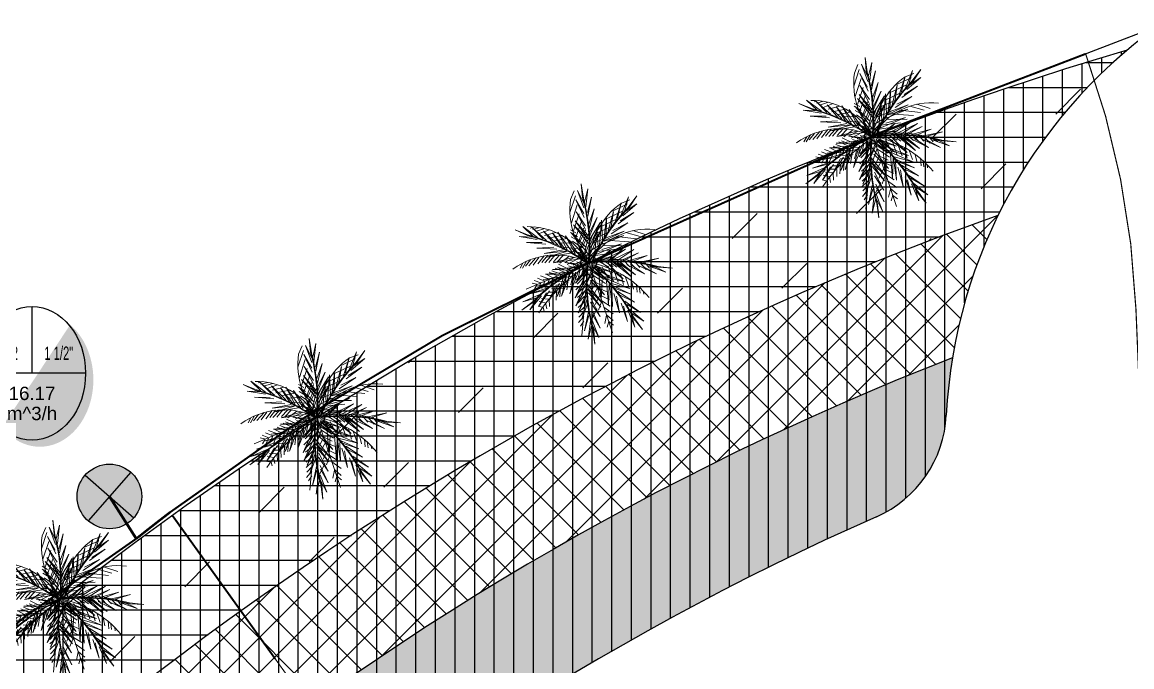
# Model space of a CAD drawing. Extents: x 671027 to 671614, y 802418 to 802669.
# Drawn here: x 671313.45 to 671341.77, y 802559.81 to 802576.26 of the extents above; entities that cross this region are included whole.
import ezdxf
from ezdxf.enums import TextEntityAlignment as Align

# ---------------------------------------------------------------- set-up
doc = ezdxf.new("R2010")
doc.units = 0
for name, color, linetype in [('Bubbler 110', 1, 'Continuous'), ('drip line', 7, 'Continuous'), ('L-VALV-NOTN', 7, 'Continuous'), ('L-VALV-SYMB', 7, 'Continuous'), ('L-ZONE-ATTR-VALV', 7, 'Continuous'), ('Pipe-Lateral-10 Bars-32mm', 7, 'Continuous'), ('Pipe-Lateral-10 Bars-50mm', 7, 'Continuous'), ('Pipe-Lateral-10 Bars-63mm', 7, 'Continuous'), ('Pipe-Lateral-10 Bars-75mm', 7, 'Continuous'), ('shrubs-Gc', 7, 'Continuous')]:
    doc.layers.add(name, color=color, linetype=linetype)
doc.layers.add('L-SYMB-TRIM', color=7, linetype='Continuous', true_color=0x000000)
doc.layers.add('palm bltshardia', color=8, linetype='Continuous', lineweight=15)
doc.styles.get("Standard").update_dxf_attribs({"font": 'arial.ttf'})
doc.styles.add('ValveZoneLabelText', font='arial.ttf', dxfattribs={"height": 0.2})
doc.linetypes.add('32mm', pattern='A,0.5,-0.2,["32mm",Standard,S=0.1,R=0,X=-0.1,Y=-0.05],-0.5', length=1.2)
doc.linetypes.add('50mm', pattern='A,0.5,-0.2,["50mm",Standard,S=0.1,R=0,X=-0.1,Y=-0.05],-0.5', length=1.2)
doc.linetypes.add('63mm', pattern='A,0.5,-0.2,["63mm",Standard,S=0.1,R=0,X=-0.1,Y=-0.05],-0.5', length=1.2)
doc.linetypes.add('75mm', pattern='A,0.5,-0.2,["75mm",Standard,S=0.1,R=0,X=-0.1,Y=-0.05],-0.5', length=1.2)
doc.linetypes.add('PIPE 90', pattern='A,12.7,-5.08,["GAS",Standard,S=2.54,R=0,X=-2.54,Y=-1.27],-6.35', length=24.13)
pattern_1 = [(90, (0, 0), (-0.5, 0), [])]

# ---------------------------------------------------------------- blocks, each defined once
blk = doc.blocks.new('aer')
at = {"layer": 'palm bltshardia', "color": 60}
for p, q in [((-0.891, 1.136, -0.051), (-0.879, 1.331, -0.051)), ((-0.81, 0.872, -0.051), (-0.819, 1.243, -0.051)), ((-0.277, 0.977, -0.051), (-0.076, 1.224, -0.051)), ((-0.255, 1.133, -0.051), (-0.058, 1.356, -0.051)), ((-0.707, 0.675, -0.051), (-0.718, 1.075, -0.051)), ((-0.278, 0.753, -0.051), (-0.062, 1.138, -0.051)), ((-0.258, 0.596, -0.051), (-0.065, 0.972, -0.051)), ((-0.603, 0.53, -0.051), (-0.613, 0.908, -0.051)), ((-0.51, 0.415, -0.051), (-0.513, 0.771, -0.051)), ((-0.21, 0.41, -0.051), (-0.041, 0.821, -0.051)), ((0.825, 0.752, -0.051), (0.985, 0.699, -0.051)), ((0.904, 0.782, -0.051), (1.026, 0.747, -0.051)), ((1.011, 0.826, -0.051), (1.077, 0.81, -0.051)), ((-0.425, 0.295, -0.051), (-0.425, 0.655, -0.051)), ((-0.339, 0.232, -0.051), (-0.331, 0.554, -0.051)), ((-0.149, 0.254, -0.051), (-0.025, 0.658, -0.051)), ((0.48, 0.526, -0.051), (0.717, 0.496, -0.051)), ((0.575, 0.6, -0.051), (0.788, 0.582, -0.051)), ((0.714, 0.682, -0.051), (0.895, 0.65, -0.051)), ((-1.388, 0.173, -0.051), (-1.523, 0.314, -0.051)), ((-1.139, 0.052, -0.051), (-1.417, 0.299, -0.051)), ((-0.925, -0.006, -0.051), (-1.225, 0.258, -0.051)), ((-0.217, 0.114, -0.051), (-0.257, 0.443, -0.051)), ((-0.095, 0.15, -0.051), (-0.012, 0.47, -0.051)), ((0.196, 0.228, -0.051), (0.479, 0.242, -0.051)), ((0.29, 0.343, -0.051), (0.575, 0.325, -0.051)), ((0.371, 0.427, -0.051), (0.632, 0.412, -0.051)), ((-0.748, -0.029, -0.051), (-1.032, 0.221, -0.051)), ((-0.6, -0.038, -0.051), (-0.863, 0.202, -0.051)), ((-0.454, -0.058, -0.051), (-0.718, 0.187, -0.051)), ((-0.349, -0.038, -0.051), (-0.579, 0.187, -0.051)), ((-0.18, -0.029, -0.051), (-0.449, 0.166, -0.051)), ((0.119, 0.117, -0.051), (0.41, 0.15, -0.051))]:
    blk.add_line(p, q, dxfattribs=at)
at = {"layer": 'palm bltshardia', "elevation": -0.051}
for points in [[(-0.74, 1.253), (-0.9, 1.5), (-0.747, 1.23)], [(0.677, 1.327), (0.807, 1.59), (0.653, 1.32)], [(-1.325, 0.422), (-1.605, 0.513), (-1.304, 0.434)], [(1.474, 0.41), (1.758, 0.487), (1.454, 0.424)], [(1.37, -0.471), (1.65, -0.562), (1.35, -0.483)], [(-1.038, -0.969), (-1.257, -1.165), (-1.038, -0.945)], [(0.31, -1.415), (0.371, -1.703), (0.289, -1.403)]]:
    blk.add_lwpolyline(points, dxfattribs=at)
at = {"layer": 'palm bltshardia', "color": 52, "elevation": -0.051}
for points in [[(-0.629, 1.061), (-0.748, 1.433), (-0.692, 1.141)], [(-0.674, 1.05), (-0.948, 1.329), (-0.715, 1.143)], [(0.421, 1.002), (0.498, 1.407), (0.461, 1.073)], [(0.484, 0.952), (0.786, 1.232), (0.523, 1.022)], [(-0.372, 0.679), (-0.449, 1.098), (-0.424, 0.739)], [(0.226, 0.576), (0.227, 1.052), (0.262, 0.648)], [(-0.455, 0.644), (-0.79, 0.908), (-0.484, 0.718)], [(-0.243, 0.4), (-0.234, 0.912), (-0.291, 0.483)], [(0.073, 0.241), (0.046, 0.832), (0.12, 0.405)], [(0.228, 0.559), (0.631, 0.814), (0.27, 0.628)], [(-1.112, 0.409), (-1.451, 0.603), (-1.212, 0.425)], [(-0.664, 0.301), (-1.004, 0.558), (-0.742, 0.31)], [(-0.251, 0.358), (-0.722, 0.605), (-0.315, 0.456)], [(-0.334, 0.177), (-0.694, 0.569), (-0.446, 0.214)], [(0.009, 0.105), (0.103, 0.536), (-0.019, 0.164)], [(0.094, 0.247), (0.608, 0.539), (0.207, 0.374)], [(0.472, 0.216), (0.851, 0.589), (0.585, 0.247)], [(0.807, 0.324), (1.16, 0.563), (0.886, 0.329)], [(1.26, 0.408), (1.609, 0.585), (1.361, 0.419)], [(-1.111, 0.363), (-1.501, 0.383), (-1.204, 0.404)], [(-0.675, 0.212), (-1.1, 0.179), (-0.747, 0.247)], [(-0.02, 0.001), (-0.243, 0.382), (-0.081, 0.025)], [(0.083, 0.078), (0.397, 0.386), (0.148, 0.085)], [(0.814, 0.234), (1.237, 0.18), (0.887, 0.265)], [(1.257, 0.363), (1.648, 0.363), (1.352, 0.399)], [(-0.373, 0.158), (-0.866, 0.018), (-0.465, 0.183)], [(-0.024, -0.011), (-0.416, -0.211), (-0.088, 0.002)], [(0.069, -0.039), (0.462, 0.162), (0.133, -0.051)], [(0.51, 0.195), (0.995, 0.031), (0.603, 0.216)], [(-0.33, -0.233), (-0.849, -0.348), (-0.418, -0.311)], [(-0.021, -0.049), (-0.462, -0.051), (-0.073, -0.09)], [(0.022, -0.075), (-0.197, -0.458), (0.031, -0.14)], [(-0.013, -0.058), (-0.035, -0.498), (-0.056, -0.107)], [(0.034, -0.072), (0.404, -0.312), (0.055, -0.134)], [(0.066, -0.051), (0.288, -0.432), (0.127, -0.075)], [(0.38, -0.226), (0.739, -0.618), (0.491, -0.263)], [(0.419, -0.208), (0.911, -0.068), (0.511, -0.233)], [(0.721, -0.261), (1.146, -0.229), (0.792, -0.296)], [(-0.603, -0.456), (-0.995, -0.622), (-0.65, -0.52)], [(-0.334, -0.276), (-0.459, -0.773), (-0.402, -0.343)], [(0.027, -0.435), (-0.133, -0.942), (0.05, -0.549)], [(0.062, -0.459), (0.43, -0.816), (0.087, -0.551)], [(0.709, -0.351), (1.049, -0.607), (0.788, -0.36)], [(1.156, -0.413), (1.547, -0.432), (1.249, -0.453)], [(1.157, -0.458), (1.496, -0.653), (1.257, -0.474)], [(-0.531, -0.511), (-0.716, -0.895), (-0.597, -0.555)], [(-0.92, -0.79), (-1.258, -0.987), (-0.984, -0.869)], [(-0.88, -0.812), (-1.092, -1.141), (-0.961, -0.873)], [(0.084, -0.782), (0.031, -1.205), (0.115, -0.855)], [(0.167, -0.748), (0.408, -1.099), (0.172, -0.827)], [(0.214, -1.224), (0.216, -1.615), (0.251, -1.319)], [(0.254, -1.2), (0.432, -1.548), (0.265, -1.301)]]:
    blk.add_lwpolyline(points, dxfattribs=at)
at = {"layer": 'palm bltshardia', "color": 64, "elevation": -0.051}
for points in [[(0.566, 1.137), (0.83, 1.426), (0.604, 1.231)], [(-0.51, 0.897), (-0.602, 1.299), (-0.551, 0.966)], [(0.292, 0.778), (0.353, 1.2), (0.342, 0.84)], [(-0.585, 0.868), (-0.897, 1.137), (-0.626, 0.937)], [(-0.298, 0.478), (-0.317, 0.955), (-0.337, 0.549)], [(0.146, 0.458), (0.125, 0.989), (0.199, 0.563)], [(0.364, 0.723), (0.688, 0.999), (0.39, 0.798)], [(-0.313, 0.485), (-0.726, 0.725), (-0.358, 0.553)], [(-0.095, 0.207), (-0.091, 0.798), (-0.148, 0.369)], [(0.187, 0.472), (0.635, 0.72), (0.235, 0.555)], [(-0.913, 0.369), (-1.252, 0.602), (-0.99, 0.392)], [(-0.474, 0.204), (-0.81, 0.542), (-0.55, 0.23)], [(-0.129, 0.074), (-0.526, 0.513), (-0.278, 0.157)], [(0.047, 0.113), (-0.064, 0.539), (0.073, 0.172)], [(0.262, 0.124), (0.681, 0.542), (0.415, 0.2)], [(0.612, 0.236), (0.966, 0.557), (0.69, 0.258)], [(1.059, 0.379), (1.41, 0.595), (1.138, 0.398)], [(-0.922, 0.289), (-1.334, 0.276), (-1, 0.312)], [(-0.1, 0.185), (-0.625, 0.458), (-0.218, 0.308)], [(0.119, 0.08), (0.5, 0.3), (0.143, 0.14)], [(0.601, 0.224), (1.061, 0.097), (0.681, 0.239)], [(1.065, 0.298), (1.475, 0.264), (1.143, 0.317)], [(-0.463, 0.191), (-0.929, 0.088), (-0.541, 0.21)], [(-0.148, 0.064), (-0.719, -0.091), (-0.319, 0.074)], [(0.083, 0.065), (0.409, -0.232), (0.148, 0.06)], [(0.194, -0.113), (0.765, 0.041), (0.364, -0.124)], [(0.281, 0.113), (0.843, -0.071), (0.451, 0.114)], [(-0.139, -0.107), (-0.717, -0.231), (-0.285, -0.194)], [(-0.139, -0.129), (-0.291, -0.7), (-0.234, -0.271)], [(0.013, -0.206), (-0.168, -0.769), (0.015, -0.376)], [(0.032, -0.217), (0.451, -0.634), (0.108, -0.37)], [(0.175, -0.124), (0.572, -0.562), (0.324, -0.207)], [(0.509, -0.24), (0.974, -0.138), (0.587, -0.26)], [(-0.424, -0.34), (-0.884, -0.463), (-0.484, -0.393)], [(-0.407, -0.338), (-0.551, -0.792), (-0.463, -0.396)], [(0.519, -0.254), (0.856, -0.591), (0.596, -0.279)], [(0.958, -0.419), (1.298, -0.652), (1.036, -0.441)], [(0.967, -0.338), (1.379, -0.325), (1.045, -0.361)], [(-0.786, -0.638), (-1.158, -0.815), (-0.845, -0.694)], [(-0.721, -0.686), (-0.916, -1.049), (-0.78, -0.742)], [(0.073, -0.569), (-0.052, -1.029), (0.088, -0.648)], [(0.079, -0.553), (0.401, -0.905), (0.101, -0.631)], [(0.149, -1.032), (0.117, -1.442), (0.168, -1.11)], [(0.223, -1), (0.44, -1.35), (0.242, -1.078)]]:
    blk.add_lwpolyline(points, dxfattribs=at)
at = {"layer": 'palm bltshardia', "color": 13, "elevation": -0.051}
for points in [[(0.679, 1.294, 0.163977), (0.009, 0.019, -5.135633)], [(-0.891, 1.136, 0.234869), (0.008, 0.007, 2.6185)], [(1.191, 0.889, 0.174923), (0.009, 0.019, -4.874429)], [(-1.388, 0.173, 0.234869), (0.051, 0.063, 2.6185)]]:
    blk.add_lwpolyline(points, format="xyb", dxfattribs=at)
at = {"layer": 'palm bltshardia', "color": 60, "elevation": -0.051}
for points in [[(0.57, 1.168), (0.645, 1.225)], [(0.346, 0.901), (0.522, 0.958)], [(0.406, 0.989), (0.614, 1.066)], [(0.459, 1.092), (0.619, 1.137)], [(0.232, 0.696), (0.429, 0.764)], [(0.268, 0.782), (0.488, 0.862)], [(0.113, 0.39), (0.329, 0.511)], [(0.15, 0.486), (0.355, 0.584)], [(0.192, 0.581), (0.389, 0.672)], [(-0.198, -0.001), (-0.478, 0.278)], [(0.048, 0.193), (0.251, 0.359)], [(0.092, 0.302), (0.284, 0.444)], [(-0.476, 0.001), (-0.659, 0.21)], [(-0.476, 0.001), (-0.651, -0.125)], [(-0.344, -0.005), (-0.564, 0.236)], [(0.132, -0.016), (0.347, 0.123)], [(0.29, -0.013), (0.55, 0.155)], [(0.436, -0.04), (0.597, 0.101)], [(0.555, -0.049), (0.726, 0.112)], [(0.724, -0.058), (0.9, 0.095)], [(0.858, -0.062), (1.03, 0.056)], [(0.997, -0.081), (1.205, 0.046)], [(-0.688, 0), (-0.795, -0.082)], [(-0.598, -0.007), (-0.74, -0.106)], [(-0.654, -0.229), (-0.713, -0.49)], [(-0.525, -0.157), (-0.625, -0.418)], [(-0.344, -0.005), (-0.553, -0.137)], [(-0.367, -0.091), (-0.498, -0.341)], [(-0.251, -0.055), (-0.363, -0.254)], [(-0.147, -0.032), (-0.263, -0.217)], [(-0.163, -0.164), (-0.144, -0.437)], [(-0.001, -0.11), (-0.118, -0.234)], [(-0.002, -0.222), (-0.116, -0.329)], [(-0.094, -0.105), (-0.081, -0.326)], [(-0.003, -0.151), (-0.028, -0.305)], [(0.047, -0.233), (0.01, -0.392)], [(0.042, -0.131), (0.164, -0.228)], [(0.06, -0.226), (0.195, -0.318)], [(0.103, -0.075), (0.236, -0.386)], [(0.189, -0.097), (0.322, -0.407)], [(0.29, -0.023), (0.519, -0.229)], [(0.305, -0.161), (0.429, -0.48)], [(0.425, -0.226), (0.506, -0.483)], [(0.437, -0.019), (0.574, -0.184)], [(0.556, -0.029), (0.699, -0.215)], [(0.724, -0.048), (0.874, -0.227)], [(0.857, -0.065), (1.008, -0.209)], [(0.974, -0.228), (1.131, -0.415)], [(1.18, -0.085), (1.34, -0.007)], [(1.18, -0.094), (1.325, -0.196)], [(1.32, -0.104), (1.43, -0.038)], [(1.32, -0.098), (1.418, -0.18)], [(-0.864, -0.39), (-0.901, -0.638)], [(-0.754, -0.298), (-0.822, -0.593)], [(-0.353, -0.437), (-0.28, -0.608)], [(-0.286, -0.34), (-0.232, -0.566)], [(-0.002, -0.409), (-0.051, -0.459), (-0.22, -0.606)], [(-0.219, -0.243), (-0.203, -0.469)], [(-0.002, -0.308), (-0.108, -0.42)], [(-0.002, -0.409), (0.047, -0.459), (0.121, -0.528)], [(0.112, -0.327), (0.049, -0.488)], [(0.075, -0.338), (0.231, -0.415)], [(0.129, -0.42), (0.091, -0.619)], [(0.126, -0.419), (0.288, -0.539)], [(0.522, -0.296), (0.588, -0.511)], [(0.621, -0.36), (0.699, -0.542)], [(0.729, -0.411), (0.789, -0.581)], [(0.829, -0.453), (0.894, -0.625)], [(-1.094, -0.665), (-1.113, -0.814)], [(-1.032, -0.575), (-1.052, -0.757)], [(-0.966, -0.495), (-0.98, -0.727)], [(-0.446, -0.674), (-0.361, -0.861)], [(-0.435, -0.581), (-0.335, -0.782)], [(-0.388, -0.512), (-0.311, -0.683)], [(-0.002, -0.478), (-0.172, -0.649)], [(-0.002, -0.548), (-0.171, -0.706)], [(-0.003, -0.64), (-0.149, -0.79)], [(-0.003, -0.64), (0.116, -0.754)], [(-0.002, -0.478), (0.102, -0.583)], [(-0.002, -0.548), (0.105, -0.657)], [(0.187, -0.532), (0.125, -0.75)], [(0.158, -0.54), (0.351, -0.659)], [(0.239, -0.622), (0.171, -0.827)], [(0.181, -0.642), (0.37, -0.747)], [(0.922, -0.499), (0.988, -0.649)], [(1.013, -0.55), (1.089, -0.703)], [(1.102, -0.589), (1.171, -0.694)], [(-1.152, -0.763), (-1.161, -0.855)], [(-0.519, -0.935), (-0.414, -1.11)], [(-0.505, -0.816), (-0.4, -1.009)], [(-0.485, -0.747), (-0.393, -0.918)], [(-0.002, -0.904), (-0.144, -1.051)], [(-0.003, -0.726), (-0.14, -0.854)], [(-0.003, -0.829), (-0.127, -0.93)], [(-0.004, -0.904), (0.136, -1.052)], [(-0.003, -0.726), (0.14, -0.841)], [(-0.003, -0.829), (0.138, -0.925)], [(0.286, -0.717), (0.199, -0.946)], [(0.211, -0.744), (0.429, -0.854)], [(0.316, -0.854), (0.242, -1.038)], [(0.28, -0.865), (0.459, -0.951)], [(-0.543, -1.113), (-0.461, -1.266)], [(-0.534, -0.991), (-0.439, -1.198)], [(-0.003, -1.014), (-0.124, -1.13)], [(-0.003, -1.106), (-0.107, -1.216)], [(-0.005, -1.014), (0.116, -1.131)], [(-0.005, -1.106), (0.099, -1.216)], [(0.341, -0.985), (0.28, -1.117)], [(0.381, -1.09), (0.311, -1.222)], [(0.351, -0.979), (0.485, -1.034)], [(0.392, -1.083), (0.533, -1.133)], [(-0.547, -1.202), (-0.446, -1.344)], [(-0.541, -1.292), (-0.468, -1.389)], [(-0.003, -1.199), (-0.015, -1.204), (-0.072, -1.28)], [(-0.005, -1.199), (0.007, -1.204), (0.063, -1.28)], [(0.42, -1.186), (0.348, -1.292)], [(0.428, -1.18), (0.553, -1.209)], [(0.496, -1.263), (0.45, -1.328)], [(0.496, -1.263), (0.574, -1.28)]]:
    blk.add_lwpolyline(points, dxfattribs=at)
at = {"layer": 'palm bltshardia', "color": 13, "elevation": -0.051}
for points in [[(1.572, -0.121), (-0.008, 0.006)], [(-0.001, -0.009), (-0.005, -1.443)], [(0.023, -0.021), (1.368, -0.745)]]:
    blk.add_lwpolyline(points, dxfattribs=at)
at = {"layer": 'palm bltshardia', "color": 60, "elevation": -0.051}
blk.add_lwpolyline([(0.564, -1.395, -0.096681), (0.06, -0.134, 0.41346)], format="xyb", dxfattribs=at)
at = {"layer": 'palm bltshardia', "color": 15}
for centre, radius, start, end in [((2.757, 2.687, -0.051), 3.795, 202.5718, 223.5983), ((2.757, 2.687, -0.051), 3.781, 202.2898, 223.5983), ((3.668, -0.983, -0.051), 3.795, 142.5718, 163.5983), ((3.668, -0.983, -0.051), 3.781, 142.2898, 163.5983), ((-1.82, -3.326, -0.051), 3.781, 61.1603, 82.4687), ((-1.82, -3.326, -0.051), 3.795, 61.1603, 82.1867), ((1.778, -3.358, -0.051), 3.795, 94.9049, 115.9313), ((1.778, -3.358, -0.051), 3.781, 94.6228, 115.9313), ((1.96, -3.271, -0.051), 3.795, 121.1603, 142.1867), ((1.96, -3.271, -0.051), 3.781, 121.1603, 142.4687), ((3.803, 0.03, -0.051), 3.795, 181.1603, 202.1867), ((3.803, 0.03, -0.051), 3.781, 181.1603, 202.4687), ((1.866, 3.277, -0.051), 3.795, 241.1603, 262.1867), ((1.866, 3.277, -0.051), 3.781, 241.1603, 262.4687)]:
    blk.add_arc(centre, radius, start, end, dxfattribs=at)
at = {"layer": 'palm bltshardia', "color": 60, "extrusion": (0, 0, -1)}
for centre, major_axis, start_param, end_param in [((1.156, 0.858, -0.051), (0.869, -1.145), 1.597919, 2.736382), ((0.009, 0.019, -0.051), (-0.0166, -0.0126), 4.61587, 6.963033), ((1.019, -1.193, -0.051), (-1.248, -0.947), 0.42674, 1.511951)]:
    blk.add_ellipse(centre, major_axis=major_axis, ratio=1, start_param=start_param, end_param=end_param, dxfattribs=at)
at = {"layer": 'palm bltshardia', "color": 13, "extrusion": (0, 0, -1)}
blk.add_ellipse((0.106, -1.436, -0.051), major_axis=(0.863, -1.136), ratio=1, start_param=2.601404, end_param=3.68612, dxfattribs=at)
blk = doc.blocks.new('Bubbler 110')
at = {"layer": 'Bubbler 110'}
h = blk.add_hatch(color=1, dxfattribs=at)
h.dxf.hatch_style = 1
h.paths.add_polyline_path([(-0.2, 0, 1), (0.2, 0, 1)])
at = {"layer": 'Bubbler 110', "color": 7}
blk.add_circle((0, 0), 0.2, dxfattribs=at)
blk = doc.blocks.new('valvesym-1')
at = {"linetype": 'Continuous', "lineweight": 0}
for points in [[(-0.006, 0), (-0.747, 0), (-0.75, 0.006), (-0.741, 0.117), (-0.713, 0.232), (-0.668, 0.34), (-0.607, 0.441), (-0.53, 0.53), (-0.441, 0.607), (-0.34, 0.668), (-0.232, 0.713), (-0.117, 0.741), (-0.006, 0.75), (0, 0.747), (0, 0.006)], [(0.747, 0), (0.006, 0), (0, -0.006), (0, -0.747), (0.006, -0.75), (0.117, -0.741), (0.232, -0.713), (0.34, -0.668), (0.441, -0.607), (0.53, -0.53), (0.607, -0.441), (0.668, -0.34), (0.713, -0.232), (0.741, -0.117), (0.75, -0.006)]]:
    blk.add_hatch(color=0, dxfattribs=at).paths.add_polyline_path(points, flags=0)
at = {"layer": 'L-SYMB-TRIM', "linetype": 'Continuous', "lineweight": 0}
h = blk.add_hatch(color=256, dxfattribs=at)
edge = h.paths.add_edge_path()
edge.add_arc((0, 0), 0.75, 0, 360)
at = {"color": 0, "linetype": 'Continuous', "ltscale": 0.102234, "flags": 128}
for points in [[(0, 0.75), (0, -0.75)], [(0.75, 0), (-0.75, 0)]]:
    blk.add_lwpolyline(points, dxfattribs=at)
at = {"color": 0, "linetype": 'Continuous', "ltscale": 0.102234}
blk.add_circle((0, 0), 0.75, dxfattribs=at)
blk = doc.blocks.new('ControlValve-1')
at = {"layer": 'L-VALV-SYMB', "color": 0, "xscale": 1.000000032, "yscale": 1.000000032}
blk.add_blockref('valvesym-1', (0, 0), dxfattribs=at)
at = {"layer": 'L-ZONE-ATTR-VALV', "style": 'ValveZoneLabelText'}
blk.add_attdef('WaterSource/ZoneId', (0, 0), '', height=0.2, dxfattribs=at)
blk = doc.blocks.new('V-D-1.5')
at = {"layer": 'L-VALV-SYMB', "color": 130, "rotation": 48.58537856362994}
blk.add_blockref('ControlValve-1', (0, 0), dxfattribs=at)
blk = doc.blocks.new('vnotation-4')
h = blk.add_hatch(color=256)
edge = h.paths.add_edge_path()
edge.add_ellipse((0, 0), major_axis=(0, 0.5), ratio=0.8, start_angle=151.23939, end_angle=321.13783)
edge.add_ellipse((0.0585, -0.049), major_axis=(0, 0.5), ratio=0.8, start_angle=141.13783, end_angle=331.23939, ccw=False)
for p, q in [((0, 0), (0, 0.5)), ((0.4, 0), (-0.4, 0))]:
    blk.add_line(p, q)
blk.add_ellipse((0, 0), major_axis=(0, 0.5), ratio=0.8, start_param=-3.141592653589793, end_param=3.141592653589793)
for tag, p in [('AA', (-0.2, 0.15)), ('2', (0.2, 0.15)), ('20', (0, -0.15)), ('GPM', (0, -0.3))]:
    blk.add_attdef(tag, text='', height=0.1).set_placement(p, align=Align.MIDDLE_CENTER)
at = {"flags": 1}
blk.add_attdef('WATERSOURCE/ZONEID', text='', height=0.005, dxfattribs=at).set_placement((0, 0), align=Align.MIDDLE_CENTER)

msp = doc.modelspace()

# ---------------------------------------------------------------- hatches: boundary and pattern name
at = {"layer": 'drip line', "true_color": 0xfecc66, "transparency": 33554585}
h = msp.add_hatch(dxfattribs=at)
h.set_pattern_fill('ANSI31', color=31, scale=4, angle=45)
h.set_pattern_definition(pattern_1)
h.paths.add_polyline_path([(671341.645, 802575.542, 0.103741), (671338.352, 802571.327, 0.159262), (671300.168, 802541.916, -0.069332), (671287.916, 802555.945, -0.001545), (671289.475, 802559.086, 0.063369), (671299.693, 802546.412, -0.162657)])
h = msp.add_hatch(dxfattribs=at)
h.set_pattern_fill('ANSI31', color=31, scale=4, angle=45)
h.set_pattern_definition(pattern_1)
h.paths.add_polyline_path([(671300.168, 802541.916, -0.159262), (671338.352, 802571.327, 0.073569), (671337.19, 802567.695, 0.162655), (671300.851, 802537.463, -0.075258), (671286.395, 802552.832, -0.001527), (671287.916, 802555.945, 0.069332)])
h = msp.add_hatch(dxfattribs=at)
h.set_pattern_fill('ANSI31', color=31, scale=4, angle=45)
h.set_pattern_definition(pattern_1)
h.paths.add_polyline_path([(671284.908, 802549.741, -0.001511), (671286.395, 802552.832, 0.075258), (671300.851, 802537.463, -0.162655), (671337.19, 802567.695, 0.028217), (671337.034, 802566.234, -0.283162), (671335.254, 802563.641, 0.162678), (671301.738, 802533.054, -0.08116)])
at = {"layer": 'shrubs-Gc', "linetype": 'ByBlock'}
h = msp.add_hatch(dxfattribs=at)
h.set_pattern_fill('DOLMIT', color=240, scale=0.1)
h.paths.add_polyline_path([(671341.645, 802575.542, 0.103741), (671338.352, 802571.327, 0.159262), (671300.168, 802541.916, -0.069332), (671287.916, 802555.945, -0.001545), (671289.475, 802559.086, 0.063369), (671299.693, 802546.412, -0.162657)])
at = {"layer": 'shrubs-Gc'}
h = msp.add_hatch(dxfattribs=at)
h.set_pattern_fill('ANSI37', color=74, scale=0.2)
h.paths.add_polyline_path([(671300.168, 802541.916, -0.159262), (671338.352, 802571.327, 0.073569), (671337.19, 802567.695, 0.162655), (671300.851, 802537.463, -0.075258), (671286.395, 802552.832, -0.001527), (671287.916, 802555.945, 0.069332)])
h = msp.add_hatch(dxfattribs=at)
h.set_pattern_fill('AR-SAND', color=219, scale=0.01125)
h.paths.add_polyline_path([(671284.908, 802549.741, -0.001511), (671286.395, 802552.832, 0.075258), (671300.851, 802537.463, -0.162655), (671337.19, 802567.695, 0.028217), (671337.034, 802566.234, -0.283162), (671335.254, 802563.641, 0.162678), (671301.738, 802533.054, -0.08116)])

# ---------------------------------------------------------------- linework, layer by layer
at = {"color": 0}
for centre, radius, start, end in [((671350.047, 802565.585), 13.029, 124.1799, 177.1447), ((671334.038, 802566.383), 3, 293.9042, 357.1447), ((671364.257, 802498.204), 71.577, 113.90422, 150.86356)]:
    msp.add_arc(centre, radius, start, end, dxfattribs=at)
at = {"color": 119}
for radius, start, end in [(80.577, 106.29804, 143.25254), (77.577, 109.50763, 145.70381), (74.577, 111.281, 148.23515)]:
    msp.add_arc((671364.257, 802498.204), radius, start, end, dxfattribs=at)
at = {"layer": 'Pipe-Lateral-10 Bars-32mm', "color": 5, "linetype": '32mm', "const_width": 0.03, "elevation": 0.009}
msp.add_lwpolyline([(671335.405, 802603.773), (671342.438, 802576.161), (671340.59, 802575.452)], dxfattribs=at)
at = {"layer": 'Pipe-Lateral-10 Bars-32mm', "color": 5, "linetype": '32mm', "const_width": 0.03}
msp.add_lwpolyline([(671353.518, 802565.948), (671342.031, 802565.134), (671341.872, 802568.946, 0.07666), (671340.59, 802575.452)], format="xyb", dxfattribs=at)
msp.add_lwpolyline([(671322.532, 802556.361), (671319.909, 802560.017)], dxfattribs=at)
at = {"layer": 'Pipe-Lateral-10 Bars-50mm', "color": 4, "linetype": '50mm', "const_width": 0.05, "elevation": 0.009}
msp.add_lwpolyline([(671340.59, 802575.452), (671335.11, 802573.351)], dxfattribs=at)
at = {"layer": 'Pipe-Lateral-10 Bars-50mm', "color": 4, "linetype": '50mm', "const_width": 0.05}
for points in [[(671335.125, 802573.341), (671327.913, 802570.114, 0.058192), (671317.225, 802563.752, 0.058192)], [(671296.909, 802549.753), (671299.689, 802546.62), (671308.434, 802556.368, -0.068697), (671316.365, 802563.08)]]:
    msp.add_lwpolyline(points, format="xyb", dxfattribs=at)
msp.add_lwpolyline([(671319.909, 802560.017), (671317.286, 802563.673)], dxfattribs=at)
at = {"layer": 'Pipe-Lateral-10 Bars-63mm', "color": 200, "linetype": '63mm', "const_width": 0.06}
msp.add_lwpolyline([(671317.225, 802563.752, 0.005094), (671316.365, 802563.08)], format="xyb", dxfattribs=at)
at = {"layer": 'Pipe-Lateral-10 Bars-75mm', "color": 6, "linetype": '75mm', "const_width": 0.07}
msp.add_lwpolyline([(671315.681, 802564.157), (671316.365, 802563.08)], dxfattribs=at)

# ---------------------------------------------------------------- block references
at = {"layer": 'Bubbler 110', "rotation": 293.1852201696411}
for p in [(671335.153, 802573.349, 0.061), (671327.91, 802570.126, 0.061), (671320.97, 802566.177, 0.061), (671314.427, 802561.538, 0.061)]:
    msp.add_blockref('Bubbler 110', p, dxfattribs=at)
at = {"layer": 'L-VALV-NOTN'}
ref = msp.add_blockref('vnotation-4', (671313.706, 802567.3), dxfattribs=dict(at, xscale=3.413760000000002, yscale=3.413760000000002, zscale=1.4))
ref.add_attrib('AA', 'DR 2', dxfattribs={"layer": '0', "height": 0.3414, "width": 0.6}).set_placement((671313.023, 802567.813), align=Align.MIDDLE_CENTER)
ref.add_attrib('2', '1 1/2"', dxfattribs={"layer": '0', "height": 0.3414, "width": 0.6}).set_placement((671314.388, 802567.813), align=Align.MIDDLE_CENTER)
ref.add_attrib('20', '16.17', dxfattribs={"layer": '0', "height": 0.3414}).set_placement((671313.706, 802566.788), align=Align.MIDDLE_CENTER)
ref.add_attrib('GPM', 'm^ 3/h', dxfattribs={"layer": '0', "height": 0.3414}).set_placement((671313.706, 802566.276), align=Align.MIDDLE_CENTER)
at = {"layer": 'L-VALV-SYMB', "linetype": 'PIPE 90', "xscale": 1.1, "yscale": 1.1, "zscale": 1.1}
msp.add_blockref('V-D-1.5', (671315.681, 802564.157), dxfattribs=at)
at = {"layer": 'palm bltshardia', "color": 41, "linetype": 'ByBlock', "xscale": 1.2, "yscale": 1.2, "zscale": 1.2, "rotation": 293.1852201696411}
for p in [(671335.153, 802573.349, 0.061), (671327.91, 802570.126, 0.061), (671320.97, 802566.177, 0.061), (671314.427, 802561.538, 0.061)]:
    msp.add_blockref('aer', p, dxfattribs=at)

doc.saveas('drawing.dxf')
